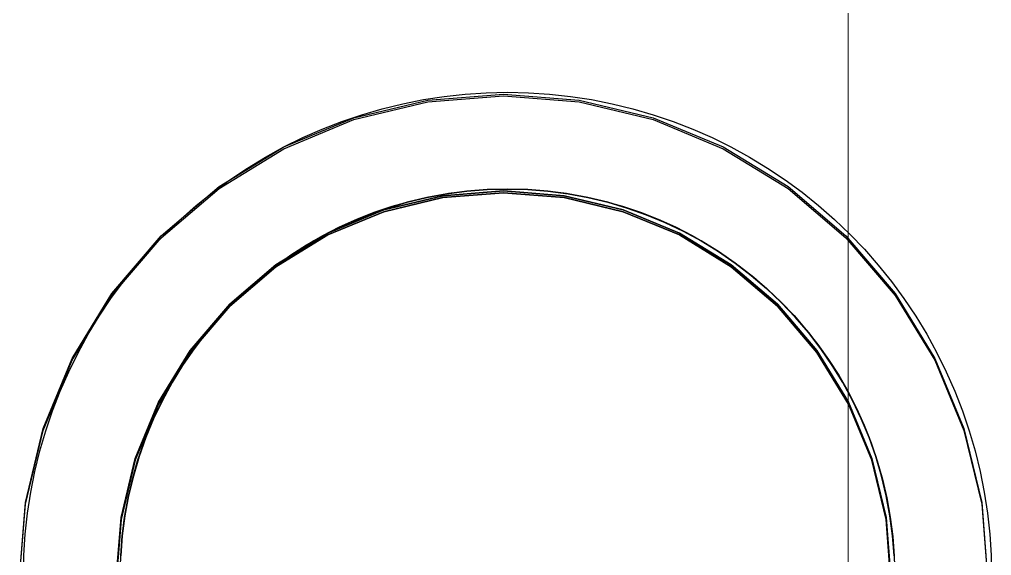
# Model space of a CAD drawing. Header units: millimetres. Extents: x 0 to 59350, y 0 to 29700.
# Drawn here: x 15532.7 to 15582.9, y 7147.4 to 7175.1 of the extents above; entities that cross this region are included whole.
import ezdxf

# ---------------------------------------------------------------- set-up
doc = ezdxf.new("R2010")
doc.units = ezdxf.units.MM
doc.layers.add('Slab', color=7, linetype='Continuous', lineweight=50)
doc.layers.add('Standard', color=7, linetype='Continuous', lineweight=25)

msp = doc.modelspace()

# ---------------------------------------------------------------- linework, layer by layer
at = {"layer": 'Slab', "color": 7, "linetype": 'Continuous', "lineweight": -3}
for p, q in [((15555.716, 7171.259), (15556.804, 7171.33)), ((15555.716, 7171.259), (15556.804, 7171.33)), ((15555.716, 7171.259), (15556.804, 7171.33)), ((15555.716, 7171.259), (15556.804, 7171.33)), ((15556.804, 7171.33), (15557.895, 7171.354)), ((15556.804, 7171.33), (15557.895, 7171.354)), ((15556.804, 7171.33), (15557.895, 7171.354)), ((15556.804, 7171.33), (15557.895, 7171.354)), ((15557.895, 7171.354), (15558.985, 7171.33)), ((15557.895, 7171.354), (15558.985, 7171.33)), ((15557.895, 7171.354), (15558.985, 7171.33)), ((15557.895, 7171.354), (15558.985, 7171.33)), ((15558.985, 7171.33), (15560.074, 7171.259)), ((15558.985, 7171.33), (15560.074, 7171.259)), ((15558.985, 7171.33), (15560.074, 7171.259)), ((15558.985, 7171.33), (15560.074, 7171.259)), ((15549.968, 7170.035), (15553.782, 7170.951)), ((15549.968, 7170.035), (15553.782, 7170.951)), ((15549.968, 7169.94), (15553.782, 7170.856)), ((15549.968, 7169.94), (15553.782, 7170.856)), ((15552.484, 7170.761), (15553.553, 7170.974)), ((15552.484, 7170.761), (15553.553, 7170.974)), ((15552.484, 7170.761), (15553.553, 7170.974)), ((15552.484, 7170.761), (15553.553, 7170.974)), ((15553.553, 7170.974), (15554.631, 7171.14)), ((15553.553, 7170.974), (15554.631, 7171.14)), ((15553.553, 7170.974), (15554.631, 7171.14)), ((15553.553, 7170.974), (15554.631, 7171.14)), ((15553.782, 7170.951), (15557.693, 7171.259)), ((15553.782, 7170.951), (15557.693, 7171.259)), ((15553.782, 7170.856), (15557.693, 7171.164)), ((15553.782, 7170.856), (15557.693, 7171.164)), ((15554.631, 7171.14), (15555.716, 7171.259)), ((15554.631, 7171.14), (15555.716, 7171.259)), ((15554.631, 7171.14), (15555.716, 7171.259)), ((15554.631, 7171.14), (15555.716, 7171.259)), ((15557.693, 7171.259), (15561.604, 7170.951)), ((15557.693, 7171.259), (15561.604, 7170.951)), ((15557.693, 7171.164), (15561.604, 7170.856)), ((15557.693, 7171.164), (15561.604, 7170.856)), ((15560.074, 7171.259), (15561.158, 7171.14)), ((15560.074, 7171.259), (15561.158, 7171.14)), ((15560.074, 7171.259), (15561.158, 7171.14)), ((15560.074, 7171.259), (15561.158, 7171.14)), ((15561.158, 7171.14), (15562.236, 7170.974)), ((15561.158, 7171.14), (15562.236, 7170.974)), ((15561.158, 7171.14), (15562.236, 7170.974)), ((15561.158, 7171.14), (15562.236, 7170.974)), ((15561.604, 7170.951), (15565.419, 7170.035)), ((15561.604, 7170.951), (15565.419, 7170.035)), ((15561.604, 7170.856), (15565.419, 7169.94)), ((15561.604, 7170.856), (15565.419, 7169.94)), ((15562.236, 7170.974), (15563.306, 7170.761)), ((15562.236, 7170.974), (15563.306, 7170.761)), ((15562.236, 7170.974), (15563.306, 7170.761)), ((15562.236, 7170.974), (15563.306, 7170.761)), ((15550.377, 7170.197), (15551.424, 7170.502)), ((15550.377, 7170.197), (15551.424, 7170.502)), ((15550.377, 7170.197), (15551.424, 7170.502)), ((15550.377, 7170.197), (15551.424, 7170.502)), ((15551.424, 7170.502), (15552.484, 7170.761)), ((15551.424, 7170.502), (15552.484, 7170.761)), ((15551.424, 7170.502), (15552.484, 7170.761)), ((15551.424, 7170.502), (15552.484, 7170.761)), ((15563.306, 7170.761), (15564.365, 7170.502)), ((15563.306, 7170.761), (15564.365, 7170.502)), ((15563.306, 7170.761), (15564.365, 7170.502)), ((15563.306, 7170.761), (15564.365, 7170.502)), ((15564.365, 7170.502), (15565.412, 7170.197)), ((15564.365, 7170.502), (15565.412, 7170.197)), ((15564.365, 7170.502), (15565.412, 7170.197)), ((15564.365, 7170.502), (15565.412, 7170.197)), ((15546.343, 7168.534), (15549.968, 7170.035)), ((15546.343, 7168.534), (15549.968, 7170.035)), ((15546.343, 7168.439), (15549.968, 7169.94)), ((15546.343, 7168.439), (15549.968, 7169.94)), ((15548.328, 7169.451), (15549.344, 7169.846)), ((15548.328, 7169.451), (15549.344, 7169.846)), ((15548.328, 7169.451), (15549.344, 7169.846)), ((15548.328, 7169.451), (15549.344, 7169.846)), ((15549.344, 7169.846), (15550.377, 7170.197)), ((15549.344, 7169.846), (15550.377, 7170.197)), ((15549.344, 7169.846), (15550.377, 7170.197)), ((15549.344, 7169.846), (15550.377, 7170.197)), ((15565.412, 7170.197), (15566.445, 7169.846)), ((15565.412, 7170.197), (15566.445, 7169.846)), ((15565.412, 7170.197), (15566.445, 7169.846)), ((15565.412, 7170.197), (15566.445, 7169.846)), ((15565.419, 7170.035), (15569.043, 7168.534)), ((15565.419, 7170.035), (15569.043, 7168.534)), ((15565.419, 7169.94), (15569.043, 7168.439)), ((15565.419, 7169.94), (15569.043, 7168.439)), ((15566.445, 7169.846), (15567.462, 7169.451)), ((15566.445, 7169.846), (15567.462, 7169.451)), ((15566.445, 7169.846), (15567.462, 7169.451)), ((15566.445, 7169.846), (15567.462, 7169.451)), ((15547.329, 7169.011), (15548.328, 7169.451)), ((15547.329, 7169.011), (15548.328, 7169.451)), ((15547.329, 7169.011), (15548.328, 7169.451)), ((15547.329, 7169.011), (15548.328, 7169.451)), ((15567.462, 7169.451), (15568.46, 7169.011)), ((15567.462, 7169.451), (15568.46, 7169.011)), ((15567.462, 7169.451), (15568.46, 7169.011)), ((15567.462, 7169.451), (15568.46, 7169.011)), ((15546.351, 7168.529), (15547.329, 7169.011)), ((15546.351, 7168.529), (15547.329, 7169.011)), ((15546.351, 7168.529), (15547.329, 7169.011)), ((15546.351, 7168.529), (15547.329, 7169.011)), ((15568.46, 7169.011), (15569.438, 7168.529)), ((15568.46, 7169.011), (15569.438, 7168.529)), ((15568.46, 7169.011), (15569.438, 7168.529)), ((15568.46, 7169.011), (15569.438, 7168.529)), ((15542.999, 7166.484), (15546.343, 7168.534)), ((15542.999, 7166.484), (15546.343, 7168.534)), ((15542.999, 7166.389), (15546.343, 7168.439)), ((15542.999, 7166.389), (15546.343, 7168.439)), ((15545.395, 7168.004), (15546.351, 7168.529)), ((15545.395, 7168.004), (15546.351, 7168.529)), ((15545.395, 7168.004), (15546.351, 7168.529)), ((15545.395, 7168.004), (15546.351, 7168.529)), ((15569.043, 7168.534), (15572.388, 7166.484)), ((15569.043, 7168.534), (15572.388, 7166.484)), ((15569.043, 7168.439), (15572.388, 7166.389)), ((15569.043, 7168.439), (15572.388, 7166.389)), ((15569.438, 7168.529), (15570.395, 7168.004)), ((15569.438, 7168.529), (15570.395, 7168.004)), ((15569.438, 7168.529), (15570.395, 7168.004)), ((15569.438, 7168.529), (15570.395, 7168.004)), ((15544.462, 7167.438), (15545.395, 7168.004)), ((15544.462, 7167.438), (15545.395, 7168.004)), ((15544.462, 7167.438), (15545.395, 7168.004)), ((15544.462, 7167.438), (15545.395, 7168.004)), ((15570.395, 7168.004), (15571.327, 7167.438)), ((15570.395, 7168.004), (15571.327, 7167.438)), ((15570.395, 7168.004), (15571.327, 7167.438)), ((15570.395, 7168.004), (15571.327, 7167.438)), ((15543.555, 7166.832), (15544.462, 7167.438)), ((15543.555, 7166.832), (15544.462, 7167.438)), ((15543.555, 7166.832), (15544.462, 7167.438)), ((15543.555, 7166.832), (15544.462, 7167.438)), ((15571.327, 7167.438), (15572.234, 7166.832)), ((15571.327, 7167.438), (15572.234, 7166.832)), ((15571.327, 7167.438), (15572.234, 7166.832)), ((15571.327, 7167.438), (15572.234, 7166.832)), ((15542.676, 7166.187), (15543.555, 7166.832)), ((15542.676, 7166.187), (15543.555, 7166.832)), ((15542.676, 7166.187), (15543.555, 7166.832)), ((15542.676, 7166.187), (15543.555, 7166.832)), ((15572.234, 7166.832), (15573.114, 7166.187)), ((15572.234, 7166.832), (15573.114, 7166.187)), ((15572.234, 7166.832), (15573.114, 7166.187)), ((15572.234, 7166.832), (15573.114, 7166.187)), ((15540.015, 7163.936), (15542.999, 7166.484)), ((15540.015, 7163.936), (15542.999, 7166.484)), ((15540.015, 7163.841), (15542.999, 7166.389)), ((15540.015, 7163.841), (15542.999, 7166.389)), ((15556.848, 7166.326), (15555.804, 7166.244)), ((15555.804, 7166.244), (15556.848, 7166.326)), ((15555.804, 7166.244), (15556.848, 7166.326)), ((15556.848, 7166.326), (15555.804, 7166.244)), ((15555.804, 7166.244), (15556.848, 7166.326)), ((15556.848, 7166.326), (15555.804, 7166.244)), ((15557.895, 7166.354), (15556.848, 7166.326)), ((15556.848, 7166.326), (15557.895, 7166.354)), ((15556.848, 7166.326), (15557.895, 7166.354)), ((15557.895, 7166.354), (15556.848, 7166.326)), ((15556.848, 7166.326), (15557.895, 7166.354)), ((15557.895, 7166.354), (15556.848, 7166.326)), ((15558.941, 7166.326), (15557.895, 7166.354)), ((15557.895, 7166.354), (15558.941, 7166.326)), ((15557.895, 7166.354), (15558.941, 7166.326)), ((15558.941, 7166.326), (15557.895, 7166.354)), ((15557.895, 7166.354), (15558.941, 7166.326)), ((15558.941, 7166.326), (15557.895, 7166.354)), ((15559.985, 7166.244), (15558.941, 7166.326)), ((15558.941, 7166.326), (15559.985, 7166.244)), ((15558.941, 7166.326), (15559.985, 7166.244)), ((15559.985, 7166.244), (15558.941, 7166.326)), ((15558.941, 7166.326), (15559.985, 7166.244)), ((15559.985, 7166.244), (15558.941, 7166.326)), ((15572.388, 7166.484), (15575.371, 7163.936)), ((15572.388, 7166.484), (15575.371, 7163.936)), ((15572.388, 7166.389), (15575.371, 7163.841)), ((15572.388, 7166.389), (15575.371, 7163.841)), ((15541.825, 7165.505), (15542.676, 7166.187)), ((15541.825, 7165.505), (15542.676, 7166.187)), ((15541.825, 7165.505), (15542.676, 7166.187)), ((15541.825, 7165.505), (15542.676, 7166.187)), ((15554.564, 7166.012), (15551.513, 7165.28)), ((15551.513, 7165.28), (15554.564, 7166.012)), ((15554.564, 7165.917), (15551.513, 7165.185)), ((15551.513, 7165.185), (15554.564, 7165.917)), ((15553.736, 7165.917), (15552.718, 7165.672)), ((15552.718, 7165.672), (15553.736, 7165.917)), ((15552.718, 7165.672), (15553.736, 7165.917)), ((15553.736, 7165.917), (15552.718, 7165.672)), ((15552.718, 7165.672), (15553.736, 7165.917)), ((15553.736, 7165.917), (15552.718, 7165.672)), ((15554.766, 7166.107), (15553.736, 7165.917)), ((15553.736, 7165.917), (15554.766, 7166.107)), ((15553.736, 7165.917), (15554.766, 7166.107)), ((15554.766, 7166.107), (15553.736, 7165.917)), ((15553.736, 7165.917), (15554.766, 7166.107)), ((15554.766, 7166.107), (15553.736, 7165.917)), ((15557.693, 7166.259), (15554.564, 7166.012)), ((15554.564, 7166.012), (15557.693, 7166.259)), ((15557.693, 7166.164), (15554.564, 7165.917)), ((15554.564, 7165.917), (15557.693, 7166.164)), ((15555.804, 7166.244), (15554.766, 7166.107)), ((15554.766, 7166.107), (15555.804, 7166.244)), ((15554.766, 7166.107), (15555.804, 7166.244)), ((15555.804, 7166.244), (15554.766, 7166.107)), ((15554.766, 7166.107), (15555.804, 7166.244)), ((15555.804, 7166.244), (15554.766, 7166.107)), ((15560.822, 7166.012), (15557.693, 7166.259)), ((15557.693, 7166.259), (15560.822, 7166.012)), ((15560.822, 7165.917), (15557.693, 7166.164)), ((15557.693, 7166.164), (15560.822, 7165.917)), ((15561.023, 7166.107), (15559.985, 7166.244)), ((15559.985, 7166.244), (15561.023, 7166.107)), ((15559.985, 7166.244), (15561.023, 7166.107)), ((15561.023, 7166.107), (15559.985, 7166.244)), ((15559.985, 7166.244), (15561.023, 7166.107)), ((15561.023, 7166.107), (15559.985, 7166.244)), ((15563.873, 7165.28), (15560.822, 7166.012)), ((15560.822, 7166.012), (15563.873, 7165.28)), ((15563.873, 7165.185), (15560.822, 7165.917)), ((15560.822, 7165.917), (15563.873, 7165.185)), ((15562.053, 7165.917), (15561.023, 7166.107)), ((15561.023, 7166.107), (15562.053, 7165.917)), ((15561.023, 7166.107), (15562.053, 7165.917)), ((15562.053, 7165.917), (15561.023, 7166.107)), ((15561.023, 7166.107), (15562.053, 7165.917)), ((15562.053, 7165.917), (15561.023, 7166.107)), ((15563.071, 7165.672), (15562.053, 7165.917)), ((15562.053, 7165.917), (15563.071, 7165.672)), ((15562.053, 7165.917), (15563.071, 7165.672)), ((15563.071, 7165.672), (15562.053, 7165.917)), ((15562.053, 7165.917), (15563.071, 7165.672)), ((15563.071, 7165.672), (15562.053, 7165.917)), ((15573.114, 7166.187), (15573.964, 7165.505)), ((15573.114, 7166.187), (15573.964, 7165.505)), ((15573.114, 7166.187), (15573.964, 7165.505)), ((15573.114, 7166.187), (15573.964, 7165.505)), ((15541.005, 7164.786), (15541.825, 7165.505)), ((15541.005, 7164.786), (15541.825, 7165.505)), ((15541.005, 7164.786), (15541.825, 7165.505)), ((15541.005, 7164.786), (15541.825, 7165.505)), ((15551.513, 7165.28), (15548.613, 7164.079)), ((15548.613, 7164.079), (15551.513, 7165.28)), ((15551.714, 7165.375), (15550.727, 7165.025)), ((15550.727, 7165.025), (15551.714, 7165.375)), ((15550.727, 7165.025), (15551.714, 7165.375)), ((15551.714, 7165.375), (15550.727, 7165.025)), ((15550.727, 7165.025), (15551.714, 7165.375)), ((15551.714, 7165.375), (15550.727, 7165.025)), ((15552.718, 7165.672), (15551.714, 7165.375)), ((15551.714, 7165.375), (15552.718, 7165.672)), ((15551.714, 7165.375), (15552.718, 7165.672)), ((15552.718, 7165.672), (15551.714, 7165.375)), ((15551.714, 7165.375), (15552.718, 7165.672)), ((15552.718, 7165.672), (15551.714, 7165.375)), ((15564.075, 7165.375), (15563.071, 7165.672)), ((15563.071, 7165.672), (15564.075, 7165.375)), ((15563.071, 7165.672), (15564.075, 7165.375)), ((15564.075, 7165.375), (15563.071, 7165.672)), ((15563.071, 7165.672), (15564.075, 7165.375)), ((15564.075, 7165.375), (15563.071, 7165.672)), ((15566.773, 7164.079), (15563.873, 7165.28)), ((15563.873, 7165.28), (15566.773, 7164.079)), ((15565.062, 7165.025), (15564.075, 7165.375)), ((15564.075, 7165.375), (15565.062, 7165.025)), ((15564.075, 7165.375), (15565.062, 7165.025)), ((15565.062, 7165.025), (15564.075, 7165.375)), ((15564.075, 7165.375), (15565.062, 7165.025)), ((15565.062, 7165.025), (15564.075, 7165.375)), ((15573.964, 7165.505), (15574.784, 7164.786)), ((15573.964, 7165.505), (15574.784, 7164.786)), ((15573.964, 7165.505), (15574.784, 7164.786)), ((15573.964, 7165.505), (15574.784, 7164.786)), ((15540.217, 7164.031), (15541.005, 7164.786)), ((15540.217, 7164.031), (15541.005, 7164.786)), ((15540.217, 7164.031), (15541.005, 7164.786)), ((15540.217, 7164.031), (15541.005, 7164.786)), ((15551.513, 7165.185), (15548.613, 7163.984)), ((15548.613, 7163.984), (15551.513, 7165.185)), ((15550.727, 7165.025), (15549.76, 7164.625)), ((15549.76, 7164.625), (15550.727, 7165.025)), ((15549.76, 7164.625), (15550.727, 7165.025)), ((15550.727, 7165.025), (15549.76, 7164.625)), ((15549.76, 7164.625), (15550.727, 7165.025)), ((15550.727, 7165.025), (15549.76, 7164.625)), ((15566.773, 7163.984), (15563.873, 7165.185)), ((15563.873, 7165.185), (15566.773, 7163.984)), ((15566.029, 7164.625), (15565.062, 7165.025)), ((15565.062, 7165.025), (15566.029, 7164.625)), ((15565.062, 7165.025), (15566.029, 7164.625)), ((15566.029, 7164.625), (15565.062, 7165.025)), ((15565.062, 7165.025), (15566.029, 7164.625)), ((15566.029, 7164.625), (15565.062, 7165.025)), ((15574.784, 7164.786), (15575.572, 7164.031)), ((15574.784, 7164.786), (15575.572, 7164.031)), ((15574.784, 7164.786), (15575.572, 7164.031)), ((15574.784, 7164.786), (15575.572, 7164.031)), ((15549.76, 7164.625), (15548.815, 7164.174)), ((15548.815, 7164.174), (15549.76, 7164.625)), ((15548.815, 7164.174), (15549.76, 7164.625)), ((15549.76, 7164.625), (15548.815, 7164.174)), ((15548.815, 7164.174), (15549.76, 7164.625)), ((15549.76, 7164.625), (15548.815, 7164.174)), ((15566.974, 7164.174), (15566.029, 7164.625)), ((15566.029, 7164.625), (15566.974, 7164.174)), ((15566.029, 7164.625), (15566.974, 7164.174)), ((15566.974, 7164.174), (15566.029, 7164.625)), ((15566.029, 7164.625), (15566.974, 7164.174)), ((15566.974, 7164.174), (15566.029, 7164.625)), ((15537.468, 7160.953), (15540.015, 7163.936)), ((15537.468, 7160.953), (15540.015, 7163.936)), ((15537.468, 7160.858), (15540.015, 7163.841)), ((15537.468, 7160.858), (15540.015, 7163.841)), ((15539.463, 7163.243), (15540.217, 7164.031)), ((15539.463, 7163.243), (15540.217, 7164.031)), ((15539.463, 7163.243), (15540.217, 7164.031)), ((15539.463, 7163.243), (15540.217, 7164.031)), ((15548.613, 7164.079), (15545.937, 7162.439)), ((15545.937, 7162.439), (15548.613, 7164.079)), ((15548.613, 7163.984), (15545.937, 7162.344)), ((15545.937, 7162.344), (15548.613, 7163.984)), ((15548.815, 7164.174), (15547.895, 7163.674)), ((15547.895, 7163.674), (15548.815, 7164.174)), ((15547.895, 7163.674), (15548.815, 7164.174)), ((15548.815, 7164.174), (15547.895, 7163.674)), ((15547.895, 7163.674), (15548.815, 7164.174)), ((15548.815, 7164.174), (15547.895, 7163.674)), ((15569.449, 7162.439), (15566.773, 7164.079)), ((15566.773, 7164.079), (15569.449, 7162.439)), ((15569.449, 7162.344), (15566.773, 7163.984)), ((15566.773, 7163.984), (15569.449, 7162.344)), ((15567.895, 7163.674), (15566.974, 7164.174)), ((15566.974, 7164.174), (15567.895, 7163.674)), ((15566.974, 7164.174), (15567.895, 7163.674)), ((15567.895, 7163.674), (15566.974, 7164.174)), ((15566.974, 7164.174), (15567.895, 7163.674)), ((15567.895, 7163.674), (15566.974, 7164.174)), ((15575.371, 7163.936), (15577.919, 7160.953)), ((15575.371, 7163.936), (15577.919, 7160.953)), ((15575.371, 7163.841), (15577.919, 7160.858)), ((15575.371, 7163.841), (15577.919, 7160.858)), ((15575.572, 7164.031), (15576.327, 7163.243)), ((15575.572, 7164.031), (15576.327, 7163.243)), ((15575.572, 7164.031), (15576.327, 7163.243)), ((15575.572, 7164.031), (15576.327, 7163.243)), ((15547.895, 7163.674), (15547.002, 7163.127)), ((15547.002, 7163.127), (15547.895, 7163.674)), ((15547.002, 7163.127), (15547.895, 7163.674)), ((15547.895, 7163.674), (15547.002, 7163.127)), ((15547.002, 7163.127), (15547.895, 7163.674)), ((15547.895, 7163.674), (15547.002, 7163.127)), ((15568.787, 7163.127), (15567.895, 7163.674)), ((15567.895, 7163.674), (15568.787, 7163.127)), ((15567.895, 7163.674), (15568.787, 7163.127)), ((15568.787, 7163.127), (15567.895, 7163.674)), ((15567.895, 7163.674), (15568.787, 7163.127)), ((15568.787, 7163.127), (15567.895, 7163.674)), ((15538.744, 7162.423), (15539.463, 7163.243)), ((15538.744, 7162.423), (15539.463, 7163.243)), ((15538.744, 7162.423), (15539.463, 7163.243)), ((15538.744, 7162.423), (15539.463, 7163.243)), ((15547.002, 7163.127), (15546.139, 7162.534)), ((15546.139, 7162.534), (15547.002, 7163.127)), ((15546.139, 7162.534), (15547.002, 7163.127)), ((15547.002, 7163.127), (15546.139, 7162.534)), ((15546.139, 7162.534), (15547.002, 7163.127)), ((15547.002, 7163.127), (15546.139, 7162.534)), ((15569.65, 7162.534), (15568.787, 7163.127)), ((15568.787, 7163.127), (15569.65, 7162.534)), ((15568.787, 7163.127), (15569.65, 7162.534)), ((15569.65, 7162.534), (15568.787, 7163.127)), ((15568.787, 7163.127), (15569.65, 7162.534)), ((15569.65, 7162.534), (15568.787, 7163.127)), ((15576.327, 7163.243), (15577.046, 7162.423)), ((15576.327, 7163.243), (15577.046, 7162.423)), ((15576.327, 7163.243), (15577.046, 7162.423)), ((15576.327, 7163.243), (15577.046, 7162.423)), ((15538.061, 7161.573), (15538.744, 7162.423)), ((15538.061, 7161.573), (15538.744, 7162.423)), ((15538.061, 7161.573), (15538.744, 7162.423)), ((15538.061, 7161.573), (15538.744, 7162.423)), ((15545.937, 7162.439), (15543.551, 7160.401)), ((15543.551, 7160.401), (15545.937, 7162.439)), ((15545.937, 7162.344), (15543.551, 7160.306)), ((15543.551, 7160.306), (15545.937, 7162.344)), ((15546.139, 7162.534), (15545.308, 7161.897)), ((15545.308, 7161.897), (15546.139, 7162.534)), ((15545.308, 7161.897), (15546.139, 7162.534)), ((15546.139, 7162.534), (15545.308, 7161.897)), ((15545.308, 7161.897), (15546.139, 7162.534)), ((15546.139, 7162.534), (15545.308, 7161.897)), ((15571.835, 7160.401), (15569.449, 7162.439)), ((15569.449, 7162.439), (15571.835, 7160.401)), ((15571.835, 7160.306), (15569.449, 7162.344)), ((15569.449, 7162.344), (15571.835, 7160.306)), ((15570.481, 7161.897), (15569.65, 7162.534)), ((15569.65, 7162.534), (15570.481, 7161.897)), ((15569.65, 7162.534), (15570.481, 7161.897)), ((15570.481, 7161.897), (15569.65, 7162.534)), ((15569.65, 7162.534), (15570.481, 7161.897)), ((15570.481, 7161.897), (15569.65, 7162.534)), ((15577.046, 7162.423), (15577.728, 7161.573)), ((15577.046, 7162.423), (15577.728, 7161.573)), ((15577.046, 7162.423), (15577.728, 7161.573)), ((15577.046, 7162.423), (15577.728, 7161.573)), ((15545.308, 7161.897), (15544.512, 7161.217)), ((15544.512, 7161.217), (15545.308, 7161.897)), ((15544.512, 7161.217), (15545.308, 7161.897)), ((15545.308, 7161.897), (15544.512, 7161.217)), ((15544.512, 7161.217), (15545.308, 7161.897)), ((15545.308, 7161.897), (15544.512, 7161.217)), ((15571.277, 7161.217), (15570.481, 7161.897)), ((15570.481, 7161.897), (15571.277, 7161.217)), ((15570.481, 7161.897), (15571.277, 7161.217)), ((15571.277, 7161.217), (15570.481, 7161.897)), ((15570.481, 7161.897), (15571.277, 7161.217)), ((15571.277, 7161.217), (15570.481, 7161.897)), ((15537.416, 7160.693), (15538.061, 7161.573)), ((15537.416, 7160.693), (15538.061, 7161.573)), ((15537.416, 7160.693), (15538.061, 7161.573)), ((15537.416, 7160.693), (15538.061, 7161.573)), ((15577.728, 7161.573), (15578.373, 7160.693)), ((15577.728, 7161.573), (15578.373, 7160.693)), ((15577.728, 7161.573), (15578.373, 7160.693)), ((15577.728, 7161.573), (15578.373, 7160.693)), ((15535.418, 7157.608), (15537.468, 7160.953)), ((15535.418, 7157.608), (15537.468, 7160.953)), ((15535.418, 7157.513), (15537.468, 7160.858)), ((15535.418, 7157.513), (15537.468, 7160.858)), ((15544.512, 7161.217), (15543.752, 7160.496)), ((15543.752, 7160.496), (15544.512, 7161.217)), ((15543.752, 7160.496), (15544.512, 7161.217)), ((15544.512, 7161.217), (15543.752, 7160.496)), ((15543.752, 7160.496), (15544.512, 7161.217)), ((15544.512, 7161.217), (15543.752, 7160.496)), ((15572.037, 7160.496), (15571.277, 7161.217)), ((15571.277, 7161.217), (15572.037, 7160.496)), ((15571.277, 7161.217), (15572.037, 7160.496)), ((15572.037, 7160.496), (15571.277, 7161.217)), ((15571.277, 7161.217), (15572.037, 7160.496)), ((15572.037, 7160.496), (15571.277, 7161.217)), ((15577.919, 7160.953), (15579.968, 7157.608)), ((15577.919, 7160.953), (15579.968, 7157.608)), ((15577.919, 7160.858), (15579.968, 7157.513)), ((15577.919, 7160.858), (15579.968, 7157.513)), ((15536.81, 7159.786), (15537.416, 7160.693)), ((15536.81, 7159.786), (15537.416, 7160.693)), ((15536.81, 7159.786), (15537.416, 7160.693)), ((15536.81, 7159.786), (15537.416, 7160.693)), ((15543.551, 7160.401), (15541.513, 7158.014)), ((15541.513, 7158.014), (15543.551, 7160.401)), ((15543.551, 7160.306), (15541.513, 7157.919)), ((15541.513, 7157.919), (15543.551, 7160.306)), ((15543.752, 7160.496), (15543.032, 7159.736)), ((15543.032, 7159.736), (15543.752, 7160.496)), ((15543.032, 7159.736), (15543.752, 7160.496)), ((15543.752, 7160.496), (15543.032, 7159.736)), ((15543.032, 7159.736), (15543.752, 7160.496)), ((15543.752, 7160.496), (15543.032, 7159.736)), ((15573.873, 7158.014), (15571.835, 7160.401)), ((15571.835, 7160.401), (15573.873, 7158.014)), ((15573.873, 7157.919), (15571.835, 7160.306)), ((15571.835, 7160.306), (15573.873, 7157.919)), ((15572.758, 7159.736), (15572.037, 7160.496)), ((15572.037, 7160.496), (15572.758, 7159.736)), ((15572.037, 7160.496), (15572.758, 7159.736)), ((15572.758, 7159.736), (15572.037, 7160.496)), ((15572.037, 7160.496), (15572.758, 7159.736)), ((15572.758, 7159.736), (15572.037, 7160.496)), ((15578.373, 7160.693), (15578.979, 7159.786)), ((15578.373, 7160.693), (15578.979, 7159.786)), ((15578.373, 7160.693), (15578.979, 7159.786)), ((15578.373, 7160.693), (15578.979, 7159.786)), ((15536.244, 7158.854), (15536.81, 7159.786)), ((15536.244, 7158.854), (15536.81, 7159.786)), ((15536.244, 7158.854), (15536.81, 7159.786)), ((15536.244, 7158.854), (15536.81, 7159.786)), ((15543.032, 7159.736), (15542.352, 7158.94)), ((15542.352, 7158.94), (15543.032, 7159.736)), ((15542.352, 7158.94), (15543.032, 7159.736)), ((15543.032, 7159.736), (15542.352, 7158.94)), ((15542.352, 7158.94), (15543.032, 7159.736)), ((15543.032, 7159.736), (15542.352, 7158.94)), ((15573.438, 7158.94), (15572.758, 7159.736)), ((15572.758, 7159.736), (15573.438, 7158.94)), ((15572.758, 7159.736), (15573.438, 7158.94)), ((15573.438, 7158.94), (15572.758, 7159.736)), ((15572.758, 7159.736), (15573.438, 7158.94)), ((15573.438, 7158.94), (15572.758, 7159.736)), ((15578.979, 7159.786), (15579.545, 7158.854)), ((15578.979, 7159.786), (15579.545, 7158.854)), ((15578.979, 7159.786), (15579.545, 7158.854)), ((15578.979, 7159.786), (15579.545, 7158.854)), ((15535.719, 7157.897), (15536.244, 7158.854)), ((15535.719, 7157.897), (15536.244, 7158.854)), ((15535.719, 7157.897), (15536.244, 7158.854)), ((15535.719, 7157.897), (15536.244, 7158.854)), ((15542.352, 7158.94), (15541.714, 7158.109)), ((15541.714, 7158.109), (15542.352, 7158.94)), ((15541.714, 7158.109), (15542.352, 7158.94)), ((15542.352, 7158.94), (15541.714, 7158.109)), ((15541.714, 7158.109), (15542.352, 7158.94)), ((15542.352, 7158.94), (15541.714, 7158.109)), ((15574.075, 7158.109), (15573.438, 7158.94)), ((15573.438, 7158.94), (15574.075, 7158.109)), ((15573.438, 7158.94), (15574.075, 7158.109)), ((15574.075, 7158.109), (15573.438, 7158.94)), ((15573.438, 7158.94), (15574.075, 7158.109)), ((15574.075, 7158.109), (15573.438, 7158.94)), ((15579.545, 7158.854), (15580.07, 7157.897)), ((15579.545, 7158.854), (15580.07, 7157.897)), ((15579.545, 7158.854), (15580.07, 7157.897)), ((15579.545, 7158.854), (15580.07, 7157.897)), ((15535.237, 7156.919), (15535.719, 7157.897)), ((15535.237, 7156.919), (15535.719, 7157.897)), ((15535.237, 7156.919), (15535.719, 7157.897)), ((15535.237, 7156.919), (15535.719, 7157.897)), ((15541.513, 7158.014), (15539.873, 7155.338)), ((15539.873, 7155.338), (15541.513, 7158.014)), ((15541.513, 7157.919), (15539.873, 7155.244)), ((15539.873, 7155.244), (15541.513, 7157.919)), ((15541.714, 7158.109), (15541.121, 7157.246)), ((15541.121, 7157.246), (15541.714, 7158.109)), ((15541.121, 7157.246), (15541.714, 7158.109)), ((15541.714, 7158.109), (15541.121, 7157.246)), ((15541.121, 7157.246), (15541.714, 7158.109)), ((15541.714, 7158.109), (15541.121, 7157.246)), ((15575.513, 7155.338), (15573.873, 7158.014)), ((15573.873, 7158.014), (15575.513, 7155.338)), ((15575.513, 7155.244), (15573.873, 7157.919)), ((15573.873, 7157.919), (15575.513, 7155.244)), ((15574.668, 7157.246), (15574.075, 7158.109)), ((15574.075, 7158.109), (15574.668, 7157.246)), ((15574.075, 7158.109), (15574.668, 7157.246)), ((15574.668, 7157.246), (15574.075, 7158.109)), ((15574.075, 7158.109), (15574.668, 7157.246)), ((15574.668, 7157.246), (15574.075, 7158.109)), ((15580.07, 7157.897), (15580.552, 7156.919)), ((15580.07, 7157.897), (15580.552, 7156.919)), ((15580.07, 7157.897), (15580.552, 7156.919)), ((15580.07, 7157.897), (15580.552, 7156.919)), ((15533.917, 7153.984), (15535.418, 7157.608)), ((15533.917, 7153.984), (15535.418, 7157.608)), ((15533.917, 7153.889), (15535.418, 7157.513)), ((15533.917, 7153.889), (15535.418, 7157.513)), ((15541.121, 7157.246), (15540.574, 7156.354)), ((15540.574, 7156.354), (15541.121, 7157.246)), ((15540.574, 7156.354), (15541.121, 7157.246)), ((15541.121, 7157.246), (15540.574, 7156.354)), ((15540.574, 7156.354), (15541.121, 7157.246)), ((15541.121, 7157.246), (15540.574, 7156.354)), ((15575.215, 7156.354), (15574.668, 7157.246)), ((15574.668, 7157.246), (15575.215, 7156.354)), ((15574.668, 7157.246), (15575.215, 7156.354)), ((15575.215, 7156.354), (15574.668, 7157.246)), ((15574.668, 7157.246), (15575.215, 7156.354)), ((15575.215, 7156.354), (15574.668, 7157.246)), ((15579.968, 7157.608), (15581.47, 7153.984)), ((15579.968, 7157.608), (15581.47, 7153.984)), ((15579.968, 7157.513), (15581.47, 7153.889)), ((15579.968, 7157.513), (15581.47, 7153.889)), ((15534.798, 7155.921), (15535.237, 7156.919)), ((15534.798, 7155.921), (15535.237, 7156.919)), ((15534.798, 7155.921), (15535.237, 7156.919)), ((15534.798, 7155.921), (15535.237, 7156.919)), ((15580.552, 7156.919), (15580.992, 7155.921)), ((15580.552, 7156.919), (15580.992, 7155.921)), ((15580.552, 7156.919), (15580.992, 7155.921)), ((15580.552, 7156.919), (15580.992, 7155.921)), ((15540.574, 7156.354), (15540.074, 7155.433)), ((15540.074, 7155.433), (15540.574, 7156.354)), ((15540.074, 7155.433), (15540.574, 7156.354)), ((15540.574, 7156.354), (15540.074, 7155.433)), ((15540.074, 7155.433), (15540.574, 7156.354)), ((15540.574, 7156.354), (15540.074, 7155.433)), ((15575.715, 7155.433), (15575.215, 7156.354)), ((15575.215, 7156.354), (15575.715, 7155.433)), ((15575.215, 7156.354), (15575.715, 7155.433)), ((15575.715, 7155.433), (15575.215, 7156.354)), ((15575.215, 7156.354), (15575.715, 7155.433)), ((15575.715, 7155.433), (15575.215, 7156.354)), ((15534.402, 7154.904), (15534.798, 7155.921)), ((15534.402, 7154.904), (15534.798, 7155.921)), ((15534.402, 7154.904), (15534.798, 7155.921)), ((15534.402, 7154.904), (15534.798, 7155.921)), ((15580.992, 7155.921), (15581.387, 7154.904)), ((15580.992, 7155.921), (15581.387, 7154.904)), ((15580.992, 7155.921), (15581.387, 7154.904)), ((15580.992, 7155.921), (15581.387, 7154.904)), ((15539.873, 7155.338), (15538.672, 7152.439)), ((15538.672, 7152.439), (15539.873, 7155.338)), ((15539.873, 7155.244), (15538.672, 7152.344)), ((15538.672, 7152.344), (15539.873, 7155.244)), ((15540.074, 7155.433), (15539.624, 7154.488)), ((15539.624, 7154.488), (15540.074, 7155.433)), ((15539.624, 7154.488), (15540.074, 7155.433)), ((15540.074, 7155.433), (15539.624, 7154.488)), ((15539.624, 7154.488), (15540.074, 7155.433)), ((15540.074, 7155.433), (15539.624, 7154.488)), ((15576.714, 7152.439), (15575.513, 7155.338)), ((15575.513, 7155.338), (15576.714, 7152.439)), ((15576.714, 7152.344), (15575.513, 7155.244)), ((15575.513, 7155.244), (15576.714, 7152.344)), ((15576.166, 7154.488), (15575.715, 7155.433)), ((15575.715, 7155.433), (15576.166, 7154.488)), ((15575.715, 7155.433), (15576.166, 7154.488)), ((15576.166, 7154.488), (15575.715, 7155.433)), ((15575.715, 7155.433), (15576.166, 7154.488)), ((15576.166, 7154.488), (15575.715, 7155.433)), ((15534.052, 7153.871), (15534.402, 7154.904)), ((15534.052, 7153.871), (15534.402, 7154.904)), ((15534.052, 7153.871), (15534.402, 7154.904)), ((15534.052, 7153.871), (15534.402, 7154.904)), ((15581.387, 7154.904), (15581.738, 7153.871)), ((15581.387, 7154.904), (15581.738, 7153.871)), ((15581.387, 7154.904), (15581.738, 7153.871)), ((15581.387, 7154.904), (15581.738, 7153.871)), ((15539.624, 7154.488), (15539.223, 7153.521)), ((15539.223, 7153.521), (15539.624, 7154.488)), ((15539.223, 7153.521), (15539.624, 7154.488)), ((15539.624, 7154.488), (15539.223, 7153.521)), ((15539.223, 7153.521), (15539.624, 7154.488)), ((15539.624, 7154.488), (15539.223, 7153.521)), ((15576.566, 7153.521), (15576.166, 7154.488)), ((15576.166, 7154.488), (15576.566, 7153.521)), ((15576.166, 7154.488), (15576.566, 7153.521)), ((15576.566, 7153.521), (15576.166, 7154.488)), ((15576.166, 7154.488), (15576.566, 7153.521)), ((15576.566, 7153.521), (15576.166, 7154.488)), ((15533.001, 7150.169), (15533.917, 7153.984)), ((15533.001, 7150.169), (15533.917, 7153.984)), ((15533.001, 7150.075), (15533.917, 7153.889)), ((15533.001, 7150.075), (15533.917, 7153.889)), ((15533.746, 7152.824), (15534.052, 7153.871)), ((15533.746, 7152.824), (15534.052, 7153.871)), ((15533.746, 7152.824), (15534.052, 7153.871)), ((15533.746, 7152.824), (15534.052, 7153.871)), ((15581.47, 7153.984), (15582.385, 7150.169)), ((15581.47, 7153.984), (15582.385, 7150.169)), ((15581.47, 7153.889), (15582.385, 7150.075)), ((15581.47, 7153.889), (15582.385, 7150.075)), ((15581.738, 7153.871), (15582.043, 7152.824)), ((15581.738, 7153.871), (15582.043, 7152.824)), ((15581.738, 7153.871), (15582.043, 7152.824)), ((15581.738, 7153.871), (15582.043, 7152.824)), ((15539.223, 7153.521), (15538.873, 7152.534)), ((15538.873, 7152.534), (15539.223, 7153.521)), ((15538.873, 7152.534), (15539.223, 7153.521)), ((15539.223, 7153.521), (15538.873, 7152.534)), ((15538.873, 7152.534), (15539.223, 7153.521)), ((15539.223, 7153.521), (15538.873, 7152.534)), ((15576.916, 7152.534), (15576.566, 7153.521)), ((15576.566, 7153.521), (15576.916, 7152.534)), ((15576.566, 7153.521), (15576.916, 7152.534)), ((15576.916, 7152.534), (15576.566, 7153.521)), ((15576.566, 7153.521), (15576.916, 7152.534)), ((15576.916, 7152.534), (15576.566, 7153.521)), ((15533.487, 7151.765), (15533.746, 7152.824)), ((15533.487, 7151.765), (15533.746, 7152.824)), ((15533.487, 7151.765), (15533.746, 7152.824)), ((15533.487, 7151.765), (15533.746, 7152.824)), ((15582.043, 7152.824), (15582.302, 7151.765)), ((15582.043, 7152.824), (15582.302, 7151.765)), ((15582.043, 7152.824), (15582.302, 7151.765)), ((15582.043, 7152.824), (15582.302, 7151.765)), ((15538.672, 7152.439), (15537.939, 7149.387)), ((15537.939, 7149.387), (15538.672, 7152.439)), ((15538.672, 7152.344), (15537.939, 7149.292)), ((15537.939, 7149.292), (15538.672, 7152.344)), ((15538.873, 7152.534), (15538.576, 7151.53)), ((15538.576, 7151.53), (15538.873, 7152.534)), ((15538.576, 7151.53), (15538.873, 7152.534)), ((15538.873, 7152.534), (15538.576, 7151.53)), ((15538.576, 7151.53), (15538.873, 7152.534)), ((15538.873, 7152.534), (15538.576, 7151.53)), ((15577.447, 7149.387), (15576.714, 7152.439)), ((15576.714, 7152.439), (15577.447, 7149.387)), ((15577.447, 7149.292), (15576.714, 7152.344)), ((15576.714, 7152.344), (15577.447, 7149.292)), ((15577.213, 7151.53), (15576.916, 7152.534)), ((15576.916, 7152.534), (15577.213, 7151.53)), ((15576.916, 7152.534), (15577.213, 7151.53)), ((15577.213, 7151.53), (15576.916, 7152.534)), ((15576.916, 7152.534), (15577.213, 7151.53)), ((15577.213, 7151.53), (15576.916, 7152.534)), ((15533.274, 7150.695), (15533.487, 7151.765)), ((15533.274, 7150.695), (15533.487, 7151.765)), ((15533.274, 7150.695), (15533.487, 7151.765)), ((15533.274, 7150.695), (15533.487, 7151.765)), ((15582.302, 7151.765), (15582.515, 7150.695)), ((15582.302, 7151.765), (15582.515, 7150.695)), ((15582.302, 7151.765), (15582.515, 7150.695)), ((15582.302, 7151.765), (15582.515, 7150.695)), ((15538.576, 7151.53), (15538.332, 7150.512)), ((15538.332, 7150.512), (15538.576, 7151.53)), ((15538.332, 7150.512), (15538.576, 7151.53)), ((15538.576, 7151.53), (15538.332, 7150.512)), ((15538.332, 7150.512), (15538.576, 7151.53)), ((15538.576, 7151.53), (15538.332, 7150.512)), ((15577.458, 7150.512), (15577.213, 7151.53)), ((15577.213, 7151.53), (15577.458, 7150.512)), ((15577.213, 7151.53), (15577.458, 7150.512)), ((15577.458, 7150.512), (15577.213, 7151.53)), ((15577.213, 7151.53), (15577.458, 7150.512)), ((15577.458, 7150.512), (15577.213, 7151.53)), ((15533.108, 7149.617), (15533.274, 7150.695)), ((15533.108, 7149.617), (15533.274, 7150.695)), ((15533.108, 7149.617), (15533.274, 7150.695)), ((15533.108, 7149.617), (15533.274, 7150.695)), ((15538.332, 7150.512), (15538.141, 7149.482)), ((15538.141, 7149.482), (15538.332, 7150.512)), ((15538.141, 7149.482), (15538.332, 7150.512)), ((15538.332, 7150.512), (15538.141, 7149.482)), ((15538.141, 7149.482), (15538.332, 7150.512)), ((15538.332, 7150.512), (15538.141, 7149.482)), ((15577.648, 7149.482), (15577.458, 7150.512)), ((15577.458, 7150.512), (15577.648, 7149.482)), ((15577.458, 7150.512), (15577.648, 7149.482)), ((15577.648, 7149.482), (15577.458, 7150.512)), ((15577.458, 7150.512), (15577.648, 7149.482)), ((15577.648, 7149.482), (15577.458, 7150.512)), ((15582.515, 7150.695), (15582.681, 7149.617)), ((15582.515, 7150.695), (15582.681, 7149.617)), ((15582.515, 7150.695), (15582.681, 7149.617)), ((15582.515, 7150.695), (15582.681, 7149.617)), ((15532.693, 7146.259), (15533.001, 7150.169)), ((15532.693, 7146.259), (15533.001, 7150.169)), ((15532.693, 7146.164), (15533.001, 7150.075)), ((15532.693, 7146.164), (15533.001, 7150.075)), ((15582.385, 7150.169), (15582.693, 7146.259)), ((15582.385, 7150.169), (15582.693, 7146.259)), ((15582.385, 7150.075), (15582.693, 7146.164)), ((15582.385, 7150.075), (15582.693, 7146.164)), ((15532.99, 7148.533), (15533.108, 7149.617)), ((15532.99, 7148.533), (15533.108, 7149.617)), ((15532.99, 7148.533), (15533.108, 7149.617)), ((15532.99, 7148.533), (15533.108, 7149.617)), ((15537.939, 7149.387), (15537.693, 7146.259)), ((15537.693, 7146.259), (15537.939, 7149.387)), ((15537.939, 7149.292), (15537.693, 7146.164)), ((15537.693, 7146.164), (15537.939, 7149.292)), ((15538.141, 7149.482), (15538.004, 7148.444)), ((15538.004, 7148.444), (15538.141, 7149.482)), ((15538.004, 7148.444), (15538.141, 7149.482)), ((15538.141, 7149.482), (15538.004, 7148.444)), ((15538.004, 7148.444), (15538.141, 7149.482)), ((15538.141, 7149.482), (15538.004, 7148.444)), ((15577.693, 7146.259), (15577.447, 7149.387)), ((15577.447, 7149.387), (15577.693, 7146.259)), ((15577.693, 7146.164), (15577.447, 7149.292)), ((15577.447, 7149.292), (15577.693, 7146.164)), ((15577.785, 7148.444), (15577.648, 7149.482)), ((15577.648, 7149.482), (15577.785, 7148.444)), ((15577.648, 7149.482), (15577.785, 7148.444)), ((15577.785, 7148.444), (15577.648, 7149.482)), ((15577.648, 7149.482), (15577.785, 7148.444)), ((15577.785, 7148.444), (15577.648, 7149.482)), ((15582.681, 7149.617), (15582.799, 7148.533)), ((15582.681, 7149.617), (15582.799, 7148.533)), ((15582.681, 7149.617), (15582.799, 7148.533)), ((15582.681, 7149.617), (15582.799, 7148.533)), ((15532.918, 7147.444), (15532.99, 7148.533)), ((15532.918, 7147.444), (15532.99, 7148.533)), ((15532.918, 7147.444), (15532.99, 7148.533)), ((15532.918, 7147.444), (15532.99, 7148.533)), ((15538.004, 7148.444), (15537.922, 7147.4)), ((15537.922, 7147.4), (15538.004, 7148.444)), ((15537.922, 7147.4), (15538.004, 7148.444)), ((15538.004, 7148.444), (15537.922, 7147.4)), ((15537.922, 7147.4), (15538.004, 7148.444)), ((15538.004, 7148.444), (15537.922, 7147.4)), ((15577.867, 7147.4), (15577.785, 7148.444)), ((15577.785, 7148.444), (15577.867, 7147.4)), ((15577.785, 7148.444), (15577.867, 7147.4)), ((15577.867, 7147.4), (15577.785, 7148.444)), ((15577.785, 7148.444), (15577.867, 7147.4)), ((15577.867, 7147.4), (15577.785, 7148.444)), ((15582.799, 7148.533), (15582.871, 7147.444)), ((15582.799, 7148.533), (15582.871, 7147.444)), ((15582.799, 7148.533), (15582.871, 7147.444)), ((15582.799, 7148.533), (15582.871, 7147.444)), ((15532.895, 7146.354), (15532.918, 7147.444)), ((15532.895, 7146.354), (15532.918, 7147.444)), ((15532.895, 7146.354), (15532.918, 7147.444)), ((15532.895, 7146.354), (15532.918, 7147.444)), ((15582.871, 7147.444), (15582.895, 7146.354)), ((15582.871, 7147.444), (15582.895, 7146.354)), ((15582.871, 7147.444), (15582.895, 7146.354)), ((15582.871, 7147.444), (15582.895, 7146.354))]:
    msp.add_line(p, q, dxfattribs=at)
at = {"layer": 'Slab', "color": 30, "linetype": 'Continuous', "lineweight": -3}
msp.add_circle((15557.895, 7146.367), 20, dxfattribs=at)
at = {"layer": 'Standard', "color": 59, "linetype": 'Continuous', "lineweight": 18}
for p, q in [((15575.503, 7538.121), (15575.487, 7063.119)), ((15575.487, 7063.119), (15575.503, 7538.121))]:
    msp.add_line(p, q, dxfattribs=at)

doc.saveas('drawing.dxf')
